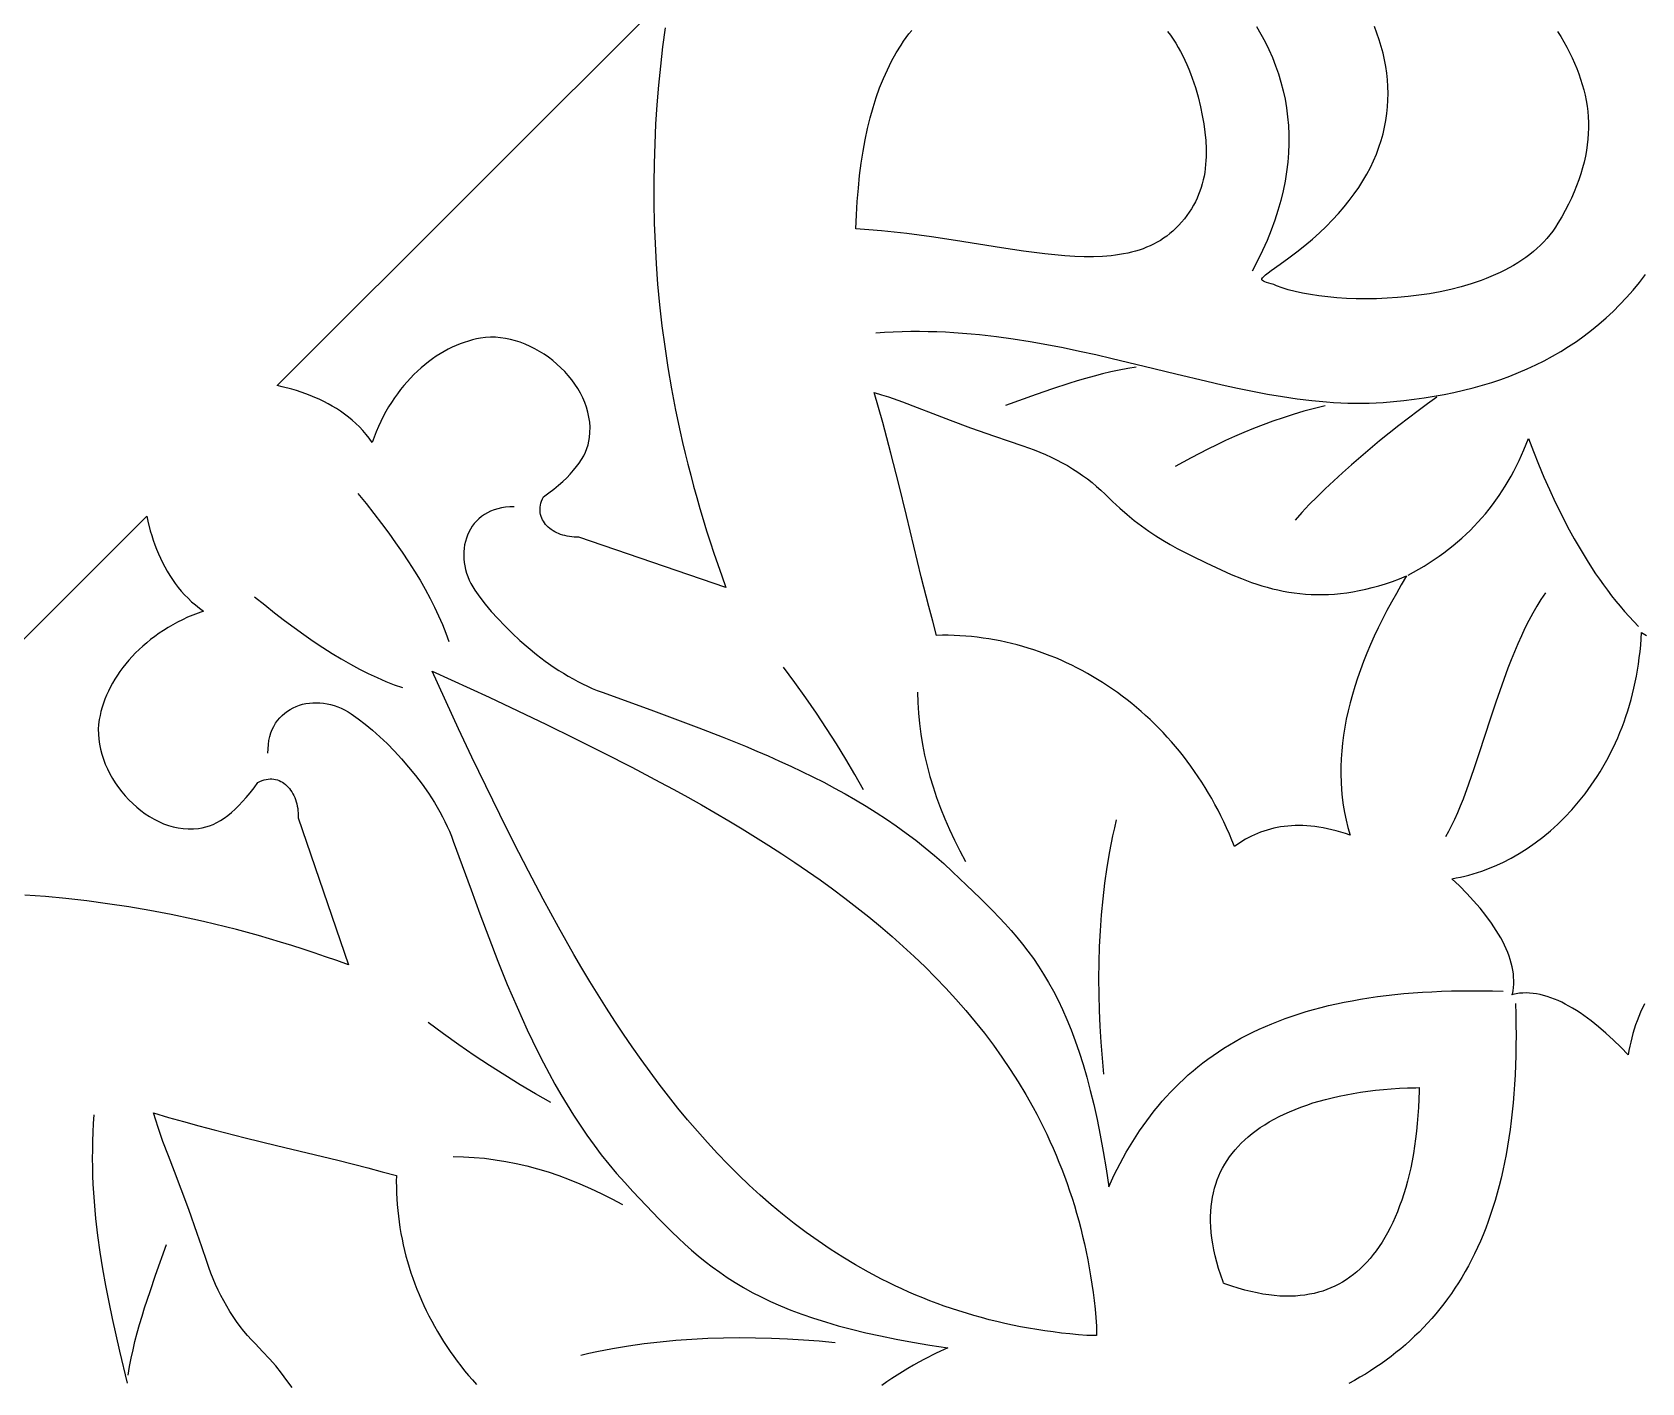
# Model space of a CAD drawing. Extents: x -332 to 348, y -263 to 352.
# Drawn here: x -240.91 to -206.99, y 191.89 to 220.35 of the extents above; entities that cross this region are included whole.
import ezdxf

# ---------------------------------------------------------------- set-up
doc = ezdxf.new("R2010")
doc.units = 0
doc.layers.add('LAYER_1', color=18, linetype='CONTINUOUS')
doc.layers.add('LAYER_2', color=174, linetype='CONTINUOUS')

msp = doc.modelspace()

# ---------------------------------------------------------------- linework, layer by layer
at = {"layer": 'LAYER_1'}
for points in [[(-227.572, 220.442), (-227.623, 220.04), (-227.669, 219.636), (-227.709, 219.23), (-227.742, 218.822), (-227.77, 218.411), (-227.79, 217.999), (-227.804, 217.583), (-227.81, 217.166), (-227.809, 216.745), (-227.801, 216.322), (-227.784, 215.897), (-227.76, 215.468), (-227.728, 215.037), (-227.687, 214.602), (-227.638, 214.165), (-227.579, 213.724), (-227.512, 213.281), (-227.435, 212.834), (-227.349, 212.383), (-227.253, 211.93), (-227.202, 211.702), (-227.148, 211.472), (-227.091, 211.243), (-227.032, 211.012), (-226.97, 210.78), (-226.905, 210.547), (-226.838, 210.314), (-226.769, 210.079), (-226.696, 209.843), (-226.621, 209.607), (-226.543, 209.37), (-226.462, 209.131), (-226.379, 208.892), (-226.292, 208.651), (-229.387, 209.709), (-229.438, 209.708), (-229.489, 209.71), (-229.539, 209.714), (-229.588, 209.72), (-229.636, 209.729), (-229.682, 209.74), (-229.728, 209.752), (-229.772, 209.767), (-229.815, 209.783), (-229.856, 209.802), (-229.895, 209.822), (-229.933, 209.844), (-229.969, 209.868), (-230.003, 209.893), (-230.034, 209.92), (-230.063, 209.948), (-230.09, 209.978), (-230.115, 210.009), (-230.137, 210.042), (-230.156, 210.076), (-230.172, 210.111), (-230.185, 210.147), (-230.196, 210.184), (-230.203, 210.223), (-230.207, 210.262), (-230.207, 210.302), (-230.204, 210.343), (-230.197, 210.385), (-230.187, 210.427), (-230.173, 210.47), (-230.154, 210.514), (-230.132, 210.558), (-230.02, 210.64), (-229.916, 210.722), (-229.819, 210.802), (-229.728, 210.881), (-229.645, 210.96), (-229.569, 211.039), (-229.499, 211.117), (-229.437, 211.194), (-229.38, 211.271), (-229.331, 211.348), (-229.287, 211.425), (-229.25, 211.502), (-229.219, 211.578), (-229.195, 211.655), (-229.176, 211.732), (-229.163, 211.81), (-229.154, 211.917), (-229.153, 212.024), (-229.16, 212.131), (-229.175, 212.236), (-229.198, 212.341), (-229.228, 212.445), (-229.265, 212.546), (-229.308, 212.647), (-229.357, 212.745), (-229.413, 212.84), (-229.474, 212.934), (-229.54, 213.024), (-229.611, 213.112), (-229.686, 213.197), (-229.766, 213.278), (-229.85, 213.355), (-229.937, 213.429), (-230.028, 213.498), (-230.122, 213.563), (-230.218, 213.623), (-230.316, 213.679), (-230.417, 213.729), (-230.519, 213.774), (-230.622, 213.814), (-230.727, 213.848), (-230.832, 213.875), (-230.937, 213.897), (-231.043, 213.912), (-231.148, 213.92), (-231.252, 213.921), (-231.356, 213.915), (-231.458, 213.902), (-231.545, 213.885), (-231.631, 213.865), (-231.717, 213.841), (-231.804, 213.813), (-231.89, 213.782), (-231.975, 213.747), (-232.06, 213.709), (-232.145, 213.667), (-232.228, 213.621), (-232.311, 213.572), (-232.394, 213.52), (-232.475, 213.464), (-232.555, 213.405), (-232.634, 213.343), (-232.711, 213.278), (-232.788, 213.209), (-232.863, 213.137), (-232.936, 213.062), (-233.008, 212.984), (-233.078, 212.903), (-233.146, 212.818), (-233.212, 212.731), (-233.276, 212.641), (-233.338, 212.548), (-233.398, 212.452), (-233.455, 212.353), (-233.51, 212.252), (-233.563, 212.147), (-233.612, 212.04), (-233.66, 211.931), (-233.704, 211.818), (-233.745, 211.703), (-233.808, 211.791), (-233.874, 211.874), (-233.942, 211.954), (-234.014, 212.03), (-234.088, 212.103), (-234.165, 212.173), (-234.245, 212.238), (-234.326, 212.301), (-234.41, 212.361), (-234.496, 212.417), (-234.584, 212.47), (-234.674, 212.521), (-234.765, 212.568), (-234.858, 212.613), (-234.952, 212.654), (-235.048, 212.694), (-235.144, 212.73), (-235.242, 212.764), (-235.34, 212.796), (-235.439, 212.826), (-235.639, 212.878), (-235.746, 212.901), (-231.534, 217.113), (-227.46, 221.187)], [(-216.981, 220.367), (-216.923, 220.284), (-216.866, 220.2), (-216.812, 220.115), (-216.761, 220.028), (-216.711, 219.939), (-216.664, 219.85), (-216.619, 219.759), (-216.577, 219.667), (-216.536, 219.573), (-216.498, 219.478), (-216.462, 219.382), (-216.427, 219.284), (-216.395, 219.186), (-216.365, 219.085), (-216.338, 218.984), (-216.288, 218.778), (-216.251, 218.596), (-216.22, 218.417), (-216.195, 218.24), (-216.179, 218.066), (-216.17, 217.894), (-216.169, 217.809), (-216.17, 217.725), (-216.174, 217.642), (-216.18, 217.559), (-216.189, 217.477), (-216.2, 217.396), (-216.215, 217.316), (-216.232, 217.236), (-216.251, 217.157), (-216.274, 217.079), (-216.3, 217.002), (-216.329, 216.926), (-216.362, 216.851), (-216.397, 216.776), (-216.436, 216.703), (-216.479, 216.63), (-216.525, 216.558), (-216.575, 216.488), (-216.629, 216.418), (-216.686, 216.349), (-216.747, 216.281), (-216.813, 216.214), (-216.873, 216.158), (-216.936, 216.104), (-217, 216.054), (-217.066, 216.007), (-217.134, 215.963), (-217.204, 215.922), (-217.276, 215.883), (-217.349, 215.848), (-217.424, 215.816), (-217.5, 215.786), (-217.579, 215.759), (-217.659, 215.735), (-217.74, 215.713), (-217.823, 215.694), (-217.908, 215.677), (-217.995, 215.662), (-218.083, 215.649), (-218.172, 215.639), (-218.355, 215.624), (-218.544, 215.617), (-218.739, 215.617), (-218.939, 215.624), (-219.145, 215.637), (-219.356, 215.655), (-219.571, 215.677), (-219.792, 215.704), (-220.017, 215.734), (-220.48, 215.803), (-221.453, 215.958), (-221.96, 216.035), (-222.219, 216.071), (-222.48, 216.104), (-222.744, 216.135), (-223.01, 216.162), (-223.279, 216.185), (-223.55, 216.203), (-223.538, 216.498), (-223.521, 216.783), (-223.499, 217.06), (-223.472, 217.328), (-223.439, 217.588), (-223.4, 217.84), (-223.356, 218.083), (-223.307, 218.317), (-223.251, 218.544), (-223.19, 218.763), (-223.123, 218.974), (-223.051, 219.176), (-222.972, 219.372), (-222.888, 219.559), (-222.797, 219.739), (-222.701, 219.912), (-222.598, 220.077), (-222.544, 220.157), (-222.489, 220.235), (-222.432, 220.312), (-222.374, 220.386)], [(-208.765, 220.367), (-208.696, 220.255), (-208.631, 220.143), (-208.569, 220.031), (-208.511, 219.919), (-208.457, 219.807), (-208.406, 219.695), (-208.36, 219.583), (-208.317, 219.471), (-208.278, 219.359), (-208.243, 219.246), (-208.212, 219.133), (-208.185, 219.02), (-208.162, 218.907), (-208.144, 218.793), (-208.13, 218.678), (-208.12, 218.563), (-208.115, 218.447), (-208.114, 218.33), (-208.117, 218.213), (-208.126, 218.095), (-208.139, 217.976), (-208.156, 217.856), (-208.179, 217.735), (-208.206, 217.613), (-208.238, 217.49), (-208.275, 217.366), (-208.317, 217.24), (-208.364, 217.113), (-208.416, 216.985), (-208.474, 216.855), (-208.537, 216.724), (-208.605, 216.592), (-208.678, 216.458), (-208.757, 216.322), (-208.81, 216.239), (-208.866, 216.158), (-208.925, 216.08), (-208.989, 216.004), (-209.055, 215.931), (-209.125, 215.861), (-209.198, 215.793), (-209.273, 215.727), (-209.352, 215.664), (-209.434, 215.603), (-209.518, 215.545), (-209.604, 215.488), (-209.693, 215.435), (-209.784, 215.383), (-209.878, 215.334), (-209.973, 215.286), (-210.071, 215.241), (-210.17, 215.198), (-210.271, 215.158), (-210.373, 215.119), (-210.477, 215.082), (-210.583, 215.048), (-210.797, 214.984), (-211.015, 214.928), (-211.237, 214.88), (-211.46, 214.839), (-211.685, 214.805), (-211.91, 214.778), (-212.135, 214.757), (-212.358, 214.742), (-212.578, 214.733), (-212.795, 214.73), (-213.007, 214.733), (-213.215, 214.74), (-213.416, 214.753), (-213.609, 214.771), (-213.795, 214.793), (-213.972, 214.819), (-214.138, 214.849), (-214.294, 214.884), (-214.438, 214.921), (-214.569, 214.962), (-214.687, 215.006), (-214.747, 215.03), (-214.802, 215.048), (-214.897, 215.078), (-214.934, 215.09), (-214.963, 215.103), (-214.983, 215.117), (-214.989, 215.124), (-214.993, 215.133), (-214.994, 215.142), (-214.993, 215.152), (-214.981, 215.175), (-214.956, 215.204), (-214.918, 215.239), (-214.865, 215.281), (-214.797, 215.331), (-214.612, 215.462), (-214.43, 215.592), (-214.256, 215.723), (-214.09, 215.855), (-213.932, 215.988), (-213.783, 216.122), (-213.641, 216.257), (-213.508, 216.392), (-213.382, 216.529), (-213.263, 216.666), (-213.153, 216.803), (-213.05, 216.941), (-212.954, 217.08), (-212.865, 217.22), (-212.784, 217.36), (-212.71, 217.5), (-212.643, 217.641), (-212.583, 217.782), (-212.529, 217.923), (-212.482, 218.065), (-212.442, 218.207), (-212.409, 218.349), (-212.382, 218.491), (-212.361, 218.633), (-212.346, 218.775), (-212.338, 218.918), (-212.336, 219.06), (-212.339, 219.202), (-212.349, 219.344), (-212.364, 219.486), (-212.385, 219.628), (-212.411, 219.769), (-212.443, 219.91), (-212.48, 220.05), (-212.523, 220.191), (-212.571, 220.33), (-212.624, 220.47)], [(-246.781, 201.866), (-238.495, 210.152), (-238.471, 210.045), (-238.419, 209.845), (-238.39, 209.746), (-238.358, 209.648), (-238.324, 209.55), (-238.287, 209.454), (-238.248, 209.358), (-238.206, 209.264), (-238.162, 209.171), (-238.114, 209.08), (-238.064, 208.99), (-238.011, 208.903), (-237.954, 208.817), (-237.895, 208.733), (-237.832, 208.651), (-237.766, 208.571), (-237.697, 208.495), (-237.624, 208.42), (-237.548, 208.349), (-237.468, 208.28), (-237.385, 208.214), (-237.297, 208.151), (-237.412, 208.11), (-237.524, 208.066), (-237.634, 208.019), (-237.741, 207.969), (-237.845, 207.916), (-237.947, 207.861), (-238.046, 207.804), (-238.142, 207.744), (-238.235, 207.682), (-238.325, 207.618), (-238.412, 207.552), (-238.496, 207.484), (-238.578, 207.414), (-238.656, 207.342), (-238.731, 207.269), (-238.803, 207.194), (-238.871, 207.118), (-238.937, 207.04), (-238.999, 206.961), (-239.058, 206.881), (-239.114, 206.8), (-239.166, 206.718), (-239.215, 206.635), (-239.261, 206.551), (-239.303, 206.466), (-239.341, 206.381), (-239.376, 206.296), (-239.407, 206.21), (-239.435, 206.124), (-239.459, 206.037), (-239.479, 205.951), (-239.496, 205.864), (-239.509, 205.762), (-239.515, 205.659), (-239.514, 205.554), (-239.506, 205.449), (-239.491, 205.344), (-239.469, 205.238), (-239.441, 205.133), (-239.408, 205.029), (-239.368, 204.925), (-239.323, 204.823), (-239.273, 204.723), (-239.217, 204.624), (-239.157, 204.528), (-239.092, 204.434), (-239.022, 204.344), (-238.949, 204.256), (-238.871, 204.172), (-238.79, 204.093), (-238.706, 204.017), (-238.618, 203.946), (-238.528, 203.88), (-238.434, 203.819), (-238.338, 203.764), (-238.24, 203.714), (-238.14, 203.671), (-238.038, 203.634), (-237.935, 203.604), (-237.83, 203.582), (-237.725, 203.566), (-237.618, 203.559), (-237.511, 203.56), (-237.403, 203.569), (-237.326, 203.582), (-237.249, 203.601), (-237.172, 203.625), (-237.095, 203.656), (-237.019, 203.693), (-236.942, 203.737), (-236.865, 203.786), (-236.788, 203.843), (-236.71, 203.906), (-236.632, 203.975), (-236.554, 204.051), (-236.475, 204.135), (-236.396, 204.225), (-236.315, 204.322), (-236.234, 204.427), (-236.152, 204.538), (-236.108, 204.561), (-236.064, 204.579), (-236.021, 204.593), (-235.978, 204.604), (-235.937, 204.61), (-235.896, 204.613), (-235.856, 204.613), (-235.816, 204.609), (-235.778, 204.602), (-235.741, 204.592), (-235.705, 204.578), (-235.67, 204.562), (-235.636, 204.543), (-235.603, 204.521), (-235.572, 204.497), (-235.542, 204.47), (-235.514, 204.44), (-235.487, 204.409), (-235.462, 204.375), (-235.438, 204.339), (-235.416, 204.302), (-235.396, 204.262), (-235.377, 204.221), (-235.361, 204.178), (-235.346, 204.134), (-235.333, 204.089), (-235.323, 204.042), (-235.314, 203.994), (-235.308, 203.945), (-235.304, 203.895), (-235.302, 203.845), (-235.303, 203.793), (-234.245, 200.698), (-234.486, 200.785), (-234.725, 200.868), (-234.963, 200.949), (-235.201, 201.027), (-235.437, 201.102), (-235.673, 201.175), (-235.907, 201.244), (-236.141, 201.312), (-236.374, 201.376), (-236.606, 201.438), (-236.836, 201.497), (-237.066, 201.554), (-237.295, 201.608), (-237.524, 201.66), (-237.977, 201.755), (-238.428, 201.841), (-238.875, 201.918), (-239.318, 201.985), (-239.759, 202.044), (-240.196, 202.093), (-240.631, 202.134), (-241.062, 202.166)], [(-206.936, 199.872), (-207.016, 199.696), (-207.053, 199.607), (-207.087, 199.518), (-207.119, 199.429), (-207.149, 199.339), (-207.176, 199.249), (-207.201, 199.159), (-207.224, 199.069), (-207.244, 198.979), (-207.262, 198.888), (-207.278, 198.798), (-207.432, 198.959), (-207.588, 199.111), (-207.744, 199.256), (-207.9, 199.391), (-208.057, 199.516), (-208.213, 199.631), (-208.291, 199.685), (-208.369, 199.735), (-208.447, 199.783), (-208.524, 199.828), (-208.601, 199.869), (-208.678, 199.908), (-208.755, 199.943), (-208.832, 199.975), (-208.907, 200.004), (-208.983, 200.029), (-209.058, 200.051), (-209.133, 200.069), (-209.207, 200.083), (-209.281, 200.094), (-209.354, 200.1), (-209.426, 200.103), (-209.498, 200.102), (-209.569, 200.097), (-209.639, 200.087), (-209.709, 200.074), (-209.72, 200.062), (-209.718, 200.072), (-209.728, 200.07), (-209.716, 200.081), (-209.703, 200.151), (-209.693, 200.221), (-209.688, 200.292), (-209.687, 200.364), (-209.69, 200.436), (-209.696, 200.509), (-209.707, 200.583), (-209.721, 200.657), (-209.739, 200.732), (-209.761, 200.807), (-209.786, 200.882), (-209.815, 200.958), (-209.847, 201.035), (-209.882, 201.112), (-209.921, 201.189), (-209.962, 201.266), (-210.007, 201.343), (-210.055, 201.421), (-210.105, 201.499), (-210.159, 201.577), (-210.274, 201.733), (-210.399, 201.89), (-210.534, 202.046), (-210.679, 202.202), (-210.831, 202.358), (-210.992, 202.512), (-210.902, 202.528), (-210.811, 202.546), (-210.721, 202.566), (-210.631, 202.589), (-210.541, 202.614), (-210.451, 202.641), (-210.361, 202.671), (-210.272, 202.703), (-210.183, 202.737), (-210.094, 202.774), (-209.918, 202.854), (-209.744, 202.944), (-209.573, 203.042), (-209.404, 203.148), (-209.238, 203.264), (-209.075, 203.387), (-208.916, 203.519), (-208.76, 203.66), (-208.609, 203.808), (-208.463, 203.964), (-208.321, 204.128), (-208.185, 204.3), (-208.055, 204.479), (-207.991, 204.571), (-207.93, 204.665), (-207.87, 204.761), (-207.811, 204.859), (-207.754, 204.958), (-207.699, 205.06), (-207.646, 205.163), (-207.594, 205.267), (-207.544, 205.374), (-207.496, 205.482), (-207.45, 205.592), (-207.406, 205.703), (-207.364, 205.816), (-207.324, 205.931), (-207.286, 206.048), (-207.25, 206.165), (-207.216, 206.285), (-207.184, 206.406), (-207.154, 206.529), (-207.127, 206.653), (-207.102, 206.778), (-207.08, 206.906), (-207.059, 207.034), (-207.042, 207.164), (-207.026, 207.296), (-207.013, 207.429), (-207.003, 207.563), (-206.995, 207.699), (-206.888, 207.638)], [(-235.432, 191.788), (-235.539, 191.939), (-235.654, 192.09), (-235.777, 192.243), (-235.91, 192.396), (-236.052, 192.551), (-236.206, 192.707), (-236.29, 192.794), (-236.372, 192.885), (-236.451, 192.979), (-236.528, 193.077), (-236.602, 193.179), (-236.674, 193.284), (-236.743, 193.391), (-236.809, 193.501), (-236.872, 193.613), (-236.932, 193.728), (-236.99, 193.844), (-237.044, 193.962), (-237.095, 194.08), (-237.143, 194.2), (-237.188, 194.321), (-237.229, 194.442), (-237.332, 194.751), (-237.429, 195.036), (-237.607, 195.539), (-237.766, 195.968), (-237.909, 196.339), (-238.036, 196.668), (-238.152, 196.973), (-238.256, 197.27), (-238.305, 197.421), (-238.352, 197.575), (-238.038, 197.482), (-237.72, 197.392), (-237.398, 197.304), (-237.073, 197.218), (-236.418, 197.053), (-235.761, 196.892), (-234.465, 196.578), (-233.838, 196.418), (-233.532, 196.337), (-233.233, 196.255), (-233.235, 196.132), (-233.234, 196.009), (-233.23, 195.887), (-233.225, 195.765), (-233.216, 195.643), (-233.206, 195.521), (-233.192, 195.4), (-233.177, 195.278), (-233.159, 195.158), (-233.138, 195.037), (-233.115, 194.917), (-233.09, 194.798), (-233.062, 194.678), (-233.032, 194.56), (-232.999, 194.442), (-232.965, 194.324), (-232.927, 194.207), (-232.888, 194.091), (-232.846, 193.976), (-232.802, 193.861), (-232.756, 193.747), (-232.707, 193.633), (-232.656, 193.52), (-232.603, 193.409), (-232.548, 193.298), (-232.49, 193.188), (-232.43, 193.079), (-232.368, 192.97), (-232.304, 192.863), (-232.238, 192.757), (-232.169, 192.652), (-232.098, 192.548), (-232.026, 192.445), (-231.951, 192.343), (-231.874, 192.243), (-231.795, 192.143), (-231.713, 192.045), (-231.63, 191.948), (-231.545, 191.853)]]:
    msp.add_lwpolyline(points, dxfattribs=at)
for points in [[(-223.014, 212.711), (-222.864, 212.662), (-222.567, 212.558), (-222.262, 212.443), (-221.932, 212.315), (-221.561, 212.173), (-221.133, 212.013), (-220.629, 211.835), (-220.345, 211.738), (-220.036, 211.635), (-219.915, 211.594), (-219.794, 211.549), (-219.674, 211.501), (-219.555, 211.45), (-219.438, 211.396), (-219.322, 211.339), (-219.207, 211.278), (-219.095, 211.215), (-218.985, 211.149), (-218.877, 211.08), (-218.773, 211.008), (-218.671, 210.934), (-218.573, 210.857), (-218.478, 210.778), (-218.388, 210.696), (-218.301, 210.612), (-218.145, 210.458), (-217.99, 210.316), (-217.836, 210.183), (-217.684, 210.06), (-217.532, 209.945), (-217.381, 209.838), (-217.231, 209.738), (-217.08, 209.644), (-216.93, 209.555), (-216.779, 209.471), (-216.628, 209.391), (-216.475, 209.313), (-216.168, 209.164), (-215.854, 209.018), (-215.642, 208.923), (-215.428, 208.835), (-215.212, 208.755), (-215.103, 208.718), (-214.993, 208.684), (-214.882, 208.652), (-214.771, 208.623), (-214.658, 208.596), (-214.545, 208.572), (-214.43, 208.552), (-214.315, 208.534), (-214.198, 208.52), (-214.079, 208.509), (-213.959, 208.501), (-213.838, 208.497), (-213.716, 208.497), (-213.591, 208.501), (-213.465, 208.509), (-213.337, 208.52), (-213.208, 208.536), (-213.076, 208.557), (-212.943, 208.581), (-212.807, 208.611), (-212.67, 208.645), (-212.53, 208.684), (-212.388, 208.728), (-212.243, 208.777), (-212.096, 208.831), (-211.947, 208.89), (-212.057, 208.707), (-212.162, 208.524), (-212.264, 208.342), (-212.361, 208.16), (-212.454, 207.98), (-212.543, 207.8), (-212.627, 207.621), (-212.707, 207.443), (-212.782, 207.265), (-212.853, 207.089), (-212.919, 206.913), (-212.98, 206.738), (-213.037, 206.564), (-213.089, 206.391), (-213.136, 206.218), (-213.178, 206.047), (-213.216, 205.876), (-213.248, 205.707), (-213.275, 205.538), (-213.297, 205.37), (-213.313, 205.203), (-213.325, 205.037), (-213.331, 204.872), (-213.332, 204.708), (-213.327, 204.545), (-213.317, 204.383), (-213.301, 204.222), (-213.28, 204.062), (-213.253, 203.903), (-213.22, 203.745), (-213.182, 203.588), (-213.137, 203.432), (-213.236, 203.464), (-213.333, 203.494), (-213.428, 203.52), (-213.522, 203.543), (-213.614, 203.564), (-213.705, 203.582), (-213.793, 203.597), (-213.881, 203.609), (-213.967, 203.619), (-214.051, 203.625), (-214.134, 203.63), (-214.215, 203.631), (-214.295, 203.63), (-214.374, 203.627), (-214.451, 203.621), (-214.527, 203.613), (-214.601, 203.602), (-214.674, 203.589), (-214.746, 203.574), (-214.817, 203.557), (-214.886, 203.537), (-214.954, 203.515), (-215.021, 203.491), (-215.087, 203.465), (-215.152, 203.437), (-215.215, 203.407), (-215.339, 203.341), (-215.458, 203.268), (-215.574, 203.187), (-215.626, 203.32), (-215.681, 203.451), (-215.738, 203.58), (-215.797, 203.707), (-215.858, 203.833), (-215.92, 203.956), (-215.985, 204.078), (-216.052, 204.198), (-216.12, 204.317), (-216.191, 204.433), (-216.263, 204.548), (-216.337, 204.661), (-216.413, 204.772), (-216.49, 204.881), (-216.569, 204.988), (-216.65, 205.093), (-216.733, 205.196), (-216.817, 205.297), (-216.902, 205.397), (-216.989, 205.494), (-217.078, 205.589), (-217.168, 205.683), (-217.259, 205.774), (-217.352, 205.864), (-217.446, 205.951), (-217.542, 206.036), (-217.639, 206.12), (-217.737, 206.201), (-217.837, 206.28), (-217.937, 206.357), (-218.039, 206.432), (-218.142, 206.505), (-218.246, 206.575), (-218.351, 206.644), (-218.457, 206.71), (-218.564, 206.774), (-218.672, 206.836), (-218.782, 206.896), (-218.892, 206.954), (-219.003, 207.009), (-219.114, 207.062), (-219.227, 207.113), (-219.34, 207.162), (-219.455, 207.208), (-219.569, 207.252), (-219.685, 207.294), (-219.801, 207.334), (-219.918, 207.371), (-220.036, 207.406), (-220.154, 207.438), (-220.272, 207.468), (-220.391, 207.496), (-220.511, 207.521), (-220.631, 207.544), (-220.751, 207.565), (-220.872, 207.583), (-220.993, 207.598), (-221.115, 207.612), (-221.237, 207.622), (-221.359, 207.631), (-221.481, 207.637), (-221.603, 207.64), (-221.726, 207.641), (-221.849, 207.639), (-221.931, 207.938), (-222.012, 208.244), (-222.172, 208.871), (-222.486, 210.167), (-222.647, 210.825), (-222.812, 211.479), (-222.898, 211.804), (-222.986, 212.126), (-223.076, 212.444), (-223.169, 212.759)], [(-231.276, 206.339), (-230.674, 206.052), (-230.072, 205.762), (-229.47, 205.467), (-228.87, 205.167), (-228.273, 204.862), (-227.681, 204.549), (-227.387, 204.39), (-227.095, 204.229), (-226.805, 204.065), (-226.516, 203.9), (-226.23, 203.732), (-225.946, 203.562), (-225.665, 203.389), (-225.387, 203.214), (-225.111, 203.036), (-224.838, 202.855), (-224.569, 202.672), (-224.303, 202.485), (-224.041, 202.295), (-223.782, 202.102), (-223.528, 201.906), (-223.277, 201.706), (-223.031, 201.503), (-222.789, 201.296), (-222.552, 201.085), (-222.32, 200.871), (-222.092, 200.652), (-221.87, 200.43), (-221.653, 200.203), (-221.442, 199.972), (-221.236, 199.737), (-221.036, 199.498), (-220.842, 199.254), (-220.654, 199.005), (-220.473, 198.751), (-220.298, 198.493), (-220.13, 198.23), (-219.969, 197.962), (-219.814, 197.688), (-219.74, 197.55), (-219.667, 197.41), (-219.597, 197.268), (-219.528, 197.126), (-219.461, 196.982), (-219.396, 196.836), (-219.333, 196.689), (-219.272, 196.541), (-219.213, 196.391), (-219.155, 196.24), (-219.1, 196.088), (-219.047, 195.934), (-218.996, 195.779), (-218.947, 195.622), (-218.9, 195.463), (-218.856, 195.304), (-218.813, 195.142), (-218.773, 194.979), (-218.735, 194.815), (-218.699, 194.649), (-218.665, 194.481), (-218.634, 194.312), (-218.605, 194.142), (-218.578, 193.969), (-218.553, 193.795), (-218.531, 193.62), (-218.511, 193.443), (-218.494, 193.264), (-218.479, 193.083), (-218.483, 192.887), (-218.683, 192.885), (-218.863, 192.9), (-219.042, 192.918), (-219.219, 192.938), (-219.395, 192.96), (-219.569, 192.984), (-219.741, 193.011), (-219.912, 193.04), (-220.081, 193.071), (-220.248, 193.105), (-220.414, 193.141), (-220.579, 193.179), (-220.741, 193.219), (-220.903, 193.262), (-221.062, 193.307), (-221.221, 193.353), (-221.378, 193.402), (-221.533, 193.453), (-221.687, 193.506), (-221.839, 193.561), (-221.99, 193.618), (-222.14, 193.677), (-222.288, 193.738), (-222.435, 193.801), (-222.58, 193.866), (-222.724, 193.933), (-222.866, 194.002), (-223.008, 194.073), (-223.286, 194.219), (-223.559, 194.373), (-223.827, 194.535), (-224.091, 194.702), (-224.349, 194.877), (-224.602, 195.058), (-224.85, 195.246), (-225.094, 195.439), (-225.334, 195.639), (-225.568, 195.845), (-225.799, 196.056), (-226.025, 196.273), (-226.248, 196.495), (-226.466, 196.722), (-226.68, 196.954), (-226.89, 197.191), (-227.097, 197.432), (-227.3, 197.678), (-227.5, 197.929), (-227.696, 198.183), (-227.889, 198.441), (-228.078, 198.703), (-228.265, 198.969), (-228.448, 199.238), (-228.629, 199.511), (-228.806, 199.786), (-228.981, 200.064), (-229.154, 200.345), (-229.324, 200.629), (-229.491, 200.915), (-229.656, 201.203), (-229.819, 201.493), (-229.98, 201.785), (-230.139, 202.079), (-230.452, 202.671), (-230.757, 203.267), (-231.057, 203.867), (-231.351, 204.469), (-231.641, 205.071), (-231.928, 205.672), (-232.482, 206.886)], [(-211.683, 198.042), (-211.688, 197.866), (-211.696, 197.692), (-211.707, 197.522), (-211.721, 197.355), (-211.737, 197.191), (-211.756, 197.03), (-211.778, 196.873), (-211.803, 196.719), (-211.83, 196.568), (-211.86, 196.421), (-211.893, 196.278), (-211.928, 196.138), (-211.965, 196.001), (-212.005, 195.869), (-212.048, 195.74), (-212.092, 195.615), (-212.139, 195.494), (-212.188, 195.377), (-212.239, 195.265), (-212.292, 195.156), (-212.347, 195.051), (-212.404, 194.95), (-212.463, 194.854), (-212.524, 194.761), (-212.586, 194.673), (-212.65, 194.589), (-212.716, 194.509), (-212.783, 194.433), (-212.852, 194.361), (-212.922, 194.293), (-212.994, 194.229), (-213.067, 194.169), (-213.142, 194.113), (-213.218, 194.061), (-213.296, 194.012), (-213.376, 193.967), (-213.457, 193.925), (-213.541, 193.888), (-213.626, 193.853), (-213.713, 193.823), (-213.803, 193.796), (-213.895, 193.772), (-213.99, 193.753), (-214.087, 193.737), (-214.187, 193.725), (-214.29, 193.716), (-214.396, 193.712), (-214.505, 193.713), (-214.617, 193.717), (-214.733, 193.726), (-214.851, 193.74), (-214.973, 193.758), (-215.098, 193.782), (-215.227, 193.81), (-215.358, 193.844), (-215.493, 193.883), (-215.632, 193.927), (-215.773, 193.977), (-215.802, 193.988), (-215.813, 194.017), (-215.863, 194.158), (-215.907, 194.297), (-215.946, 194.432), (-215.98, 194.563), (-216.008, 194.692), (-216.032, 194.817), (-216.05, 194.939), (-216.064, 195.057), (-216.073, 195.173), (-216.077, 195.285), (-216.078, 195.394), (-216.074, 195.5), (-216.066, 195.603), (-216.053, 195.703), (-216.037, 195.8), (-216.018, 195.895), (-215.994, 195.987), (-215.967, 196.077), (-215.937, 196.164), (-215.902, 196.249), (-215.865, 196.333), (-215.823, 196.414), (-215.778, 196.494), (-215.73, 196.572), (-215.677, 196.648), (-215.621, 196.723), (-215.561, 196.796), (-215.497, 196.868), (-215.429, 196.938), (-215.357, 197.007), (-215.281, 197.074), (-215.201, 197.14), (-215.117, 197.204), (-215.029, 197.266), (-214.936, 197.327), (-214.84, 197.386), (-214.739, 197.443), (-214.634, 197.498), (-214.525, 197.551), (-214.413, 197.602), (-214.296, 197.651), (-214.175, 197.698), (-214.05, 197.742), (-213.921, 197.785), (-213.789, 197.825), (-213.652, 197.862), (-213.512, 197.897), (-213.369, 197.93), (-213.222, 197.96), (-213.071, 197.987), (-212.917, 198.012), (-212.76, 198.034), (-212.599, 198.053), (-212.435, 198.069), (-212.268, 198.083), (-212.098, 198.094), (-211.924, 198.102), (-211.748, 198.107), (-211.682, 198.108)]]:
    msp.add_lwpolyline(points, close=True, dxfattribs=at)
at = {"layer": 'LAYER_2'}
for points in [[(-215.108, 220.471), (-215.015, 220.31), (-214.928, 220.147), (-214.848, 219.982), (-214.774, 219.814), (-214.707, 219.643), (-214.647, 219.47), (-214.593, 219.294), (-214.547, 219.116), (-214.508, 218.935), (-214.477, 218.752), (-214.453, 218.567), (-214.437, 218.38), (-214.428, 218.19), (-214.428, 217.998), (-214.435, 217.804), (-214.451, 217.607), (-214.475, 217.409), (-214.507, 217.208), (-214.548, 217.006), (-214.598, 216.801), (-214.657, 216.594), (-214.724, 216.386), (-214.801, 216.176), (-214.887, 215.963), (-214.983, 215.749), (-215.088, 215.534), (-215.202, 215.316)], [(-223.132, 214.012), (-222.947, 214.026), (-222.762, 214.036), (-222.578, 214.043), (-222.394, 214.047), (-222.211, 214.047), (-222.029, 214.045), (-221.847, 214.04), (-221.665, 214.033), (-221.484, 214.022), (-221.304, 214.01), (-221.124, 213.995), (-220.945, 213.977), (-220.588, 213.936), (-220.233, 213.887), (-219.88, 213.831), (-219.53, 213.769), (-219.182, 213.702), (-218.836, 213.63), (-218.492, 213.555), (-218.151, 213.476), (-217.476, 213.315), (-216.81, 213.152), (-216.155, 212.995), (-215.831, 212.921), (-215.509, 212.851), (-215.19, 212.785), (-214.874, 212.725), (-214.56, 212.672), (-214.249, 212.626), (-213.94, 212.588), (-213.787, 212.572), (-213.634, 212.558), (-213.483, 212.548), (-213.331, 212.539), (-213.181, 212.534), (-213.031, 212.531), (-212.882, 212.531), (-212.734, 212.534), (-212.586, 212.54), (-212.439, 212.549), (-212.219, 212.567), (-212.001, 212.589), (-211.786, 212.615), (-211.573, 212.645), (-211.363, 212.678), (-211.155, 212.716), (-210.949, 212.758), (-210.746, 212.804), (-210.546, 212.855), (-210.348, 212.91), (-210.153, 212.969), (-209.961, 213.034), (-209.772, 213.102), (-209.586, 213.176), (-209.402, 213.255), (-209.222, 213.338), (-209.044, 213.427), (-208.87, 213.52), (-208.699, 213.619), (-208.531, 213.723), (-208.367, 213.833), (-208.205, 213.948), (-208.048, 214.069), (-207.893, 214.195), (-207.742, 214.327), (-207.595, 214.465), (-207.451, 214.609), (-207.311, 214.759), (-207.174, 214.915), (-207.041, 215.077), (-206.912, 215.245)], [(-217.646, 213.29), (-217.823, 213.261), (-218, 213.228), (-218.177, 213.19), (-218.355, 213.148), (-218.533, 213.102), (-218.71, 213.052), (-218.886, 213), (-219.062, 212.945), (-219.409, 212.831), (-219.749, 212.714), (-220.395, 212.485)], [(-213.661, 212.478), (-213.89, 212.421), (-214.114, 212.36), (-214.334, 212.295), (-214.55, 212.225), (-214.762, 212.152), (-214.97, 212.076), (-215.174, 211.996), (-215.373, 211.914), (-215.569, 211.83), (-215.761, 211.743), (-215.948, 211.654), (-216.132, 211.565), (-216.311, 211.473), (-216.487, 211.381), (-216.826, 211.196)], [(-211.306, 212.658), (-211.504, 212.515), (-211.704, 212.368), (-211.906, 212.216), (-212.109, 212.059), (-212.312, 211.899), (-212.514, 211.736), (-212.714, 211.571), (-212.912, 211.404), (-213.106, 211.235), (-213.296, 211.066), (-213.481, 210.897), (-213.66, 210.728), (-213.832, 210.56), (-213.996, 210.394), (-214.151, 210.23), (-214.297, 210.069)], [(-211.912, 208.909), (-211.797, 208.971), (-211.685, 209.035), (-211.576, 209.1), (-211.468, 209.167), (-211.363, 209.237), (-211.261, 209.307), (-211.161, 209.38), (-211.063, 209.454), (-210.967, 209.53), (-210.874, 209.608), (-210.783, 209.688), (-210.694, 209.769), (-210.608, 209.852), (-210.524, 209.938), (-210.442, 210.024), (-210.362, 210.113), (-210.285, 210.203), (-210.209, 210.296), (-210.136, 210.39), (-210.065, 210.486), (-209.997, 210.584), (-209.93, 210.684), (-209.866, 210.785), (-209.803, 210.889), (-209.743, 210.994), (-209.685, 211.101), (-209.629, 211.21), (-209.575, 211.321), (-209.524, 211.434), (-209.474, 211.549), (-209.426, 211.666), (-209.38, 211.784), (-209.274, 211.514), (-209.165, 211.244), (-209.052, 210.976), (-208.934, 210.71), (-208.812, 210.447), (-208.685, 210.186), (-208.552, 209.929), (-208.414, 209.675), (-208.27, 209.425), (-208.119, 209.18), (-207.962, 208.939), (-207.881, 208.821), (-207.798, 208.704), (-207.713, 208.589), (-207.626, 208.475), (-207.537, 208.363), (-207.446, 208.252), (-207.353, 208.143), (-207.258, 208.035), (-207.16, 207.93), (-207.061, 207.826)], [(-234.045, 210.627), (-233.873, 210.416), (-233.708, 210.206), (-233.548, 209.999), (-233.396, 209.794), (-233.25, 209.591), (-233.11, 209.39), (-232.978, 209.191), (-232.854, 208.995), (-232.736, 208.801), (-232.626, 208.609), (-232.524, 208.419), (-232.429, 208.232), (-232.343, 208.048), (-232.264, 207.865), (-232.194, 207.686), (-232.132, 207.509)], [(-230.75, 210.346), (-230.843, 210.345), (-230.933, 210.338), (-231.018, 210.325), (-231.099, 210.307), (-231.175, 210.283), (-231.248, 210.255), (-231.316, 210.222), (-231.38, 210.184), (-231.44, 210.142), (-231.495, 210.096), (-231.546, 210.046), (-231.592, 209.993), (-231.635, 209.937), (-231.673, 209.878), (-231.706, 209.816), (-231.735, 209.751), (-231.759, 209.685), (-231.779, 209.616), (-231.795, 209.545), (-231.806, 209.474), (-231.812, 209.401), (-231.814, 209.327), (-231.812, 209.252), (-231.804, 209.177), (-231.793, 209.101), (-231.776, 209.026), (-231.755, 208.951), (-231.729, 208.877), (-231.699, 208.803), (-231.663, 208.731), (-231.623, 208.659), (-231.579, 208.59), (-231.475, 208.445), (-231.36, 208.297), (-231.234, 208.145), (-231.097, 207.991), (-230.95, 207.837), (-230.795, 207.683), (-230.631, 207.531), (-230.459, 207.382), (-230.281, 207.237), (-230.096, 207.098), (-229.906, 206.965), (-229.809, 206.901), (-229.711, 206.84), (-229.612, 206.78), (-229.512, 206.723), (-229.411, 206.669), (-229.31, 206.617), (-229.207, 206.568), (-229.105, 206.522), (-229.001, 206.479), (-228.898, 206.44), (-227.872, 206.067), (-227.365, 205.881), (-226.863, 205.692), (-226.367, 205.5), (-225.878, 205.302), (-225.636, 205.2), (-225.396, 205.097), (-225.158, 204.991), (-224.922, 204.883), (-224.688, 204.772), (-224.456, 204.659), (-224.227, 204.542), (-224.001, 204.422), (-223.777, 204.299), (-223.556, 204.172), (-223.337, 204.041), (-223.121, 203.906), (-222.909, 203.767), (-222.699, 203.623), (-222.493, 203.474), (-222.29, 203.321), (-222.09, 203.163), (-221.894, 202.999), (-221.701, 202.83), (-221.512, 202.654), (-221.217, 202.374), (-220.934, 202.102), (-220.663, 201.832), (-220.533, 201.696), (-220.405, 201.559), (-220.28, 201.42), (-220.158, 201.278), (-220.04, 201.132), (-219.924, 200.982), (-219.811, 200.827), (-219.701, 200.666), (-219.594, 200.5), (-219.49, 200.326), (-219.389, 200.144), (-219.291, 199.954), (-219.196, 199.755), (-219.103, 199.546), (-219.014, 199.326), (-218.928, 199.095), (-218.844, 198.853), (-218.763, 198.598), (-218.686, 198.329), (-218.611, 198.047), (-218.538, 197.75), (-218.469, 197.437), (-218.403, 197.109), (-218.339, 196.763), (-218.278, 196.4), (-218.221, 196.02), (-218.105, 196.268), (-217.982, 196.51), (-217.919, 196.629), (-217.853, 196.746), (-217.786, 196.861), (-217.717, 196.975), (-217.646, 197.087), (-217.574, 197.197), (-217.499, 197.305), (-217.423, 197.412), (-217.345, 197.516), (-217.264, 197.619), (-217.182, 197.72), (-217.098, 197.82), (-217.011, 197.917), (-216.922, 198.013), (-216.832, 198.107), (-216.739, 198.198), (-216.643, 198.288), (-216.546, 198.376), (-216.446, 198.462), (-216.344, 198.547), (-216.239, 198.629), (-216.132, 198.709), (-216.022, 198.787), (-215.91, 198.863), (-215.796, 198.937), (-215.679, 199.009), (-215.559, 199.08), (-215.436, 199.148), (-215.311, 199.213), (-215.184, 199.277), (-215.053, 199.339), (-214.92, 199.398), (-214.784, 199.456), (-214.645, 199.511), (-214.503, 199.564), (-214.358, 199.615), (-214.21, 199.664), (-214.059, 199.71), (-213.906, 199.754), (-213.749, 199.796), (-213.589, 199.836), (-213.425, 199.873), (-213.259, 199.908), (-213.09, 199.941), (-212.917, 199.972), (-212.741, 200), (-212.561, 200.026), (-212.378, 200.049), (-212.192, 200.07), (-212.003, 200.089), (-211.81, 200.105), (-211.613, 200.119), (-211.413, 200.13), (-211.209, 200.139), (-211.002, 200.145), (-210.791, 200.149), (-210.576, 200.15), (-210.358, 200.149), (-210.136, 200.146), (-209.91, 200.139)], [(-236.221, 208.451), (-236.009, 208.28), (-235.8, 208.114), (-235.593, 207.954), (-235.388, 207.802), (-235.184, 207.656), (-234.984, 207.517), (-234.785, 207.385), (-234.589, 207.26), (-234.394, 207.142), (-234.203, 207.032), (-234.013, 206.93), (-233.826, 206.835), (-233.641, 206.749), (-233.459, 206.67), (-233.28, 206.6), (-233.102, 206.539)], [(-209.022, 208.535), (-209.115, 208.397), (-209.203, 208.253), (-209.289, 208.104), (-209.372, 207.949), (-209.451, 207.791), (-209.528, 207.628), (-209.603, 207.462), (-209.675, 207.292), (-209.744, 207.12), (-209.812, 206.946), (-209.942, 206.591), (-210.066, 206.233), (-210.186, 205.874), (-210.415, 205.167), (-210.528, 204.827), (-210.642, 204.5), (-210.757, 204.189), (-210.816, 204.041), (-210.875, 203.898), (-210.936, 203.762), (-210.999, 203.631), (-211.062, 203.508), (-211.128, 203.391)], [(-223.392, 204.387), (-223.574, 204.709), (-223.763, 205.031), (-223.962, 205.353), (-224.168, 205.675), (-224.383, 205.998), (-224.606, 206.321), (-224.837, 206.644), (-225.077, 206.968)], [(-222.252, 206.445), (-222.246, 206.224), (-222.233, 206.002), (-222.212, 205.781), (-222.184, 205.559), (-222.148, 205.336), (-222.104, 205.114), (-222.052, 204.891), (-221.992, 204.668), (-221.925, 204.444), (-221.85, 204.221), (-221.767, 203.997), (-221.677, 203.772), (-221.579, 203.548), (-221.473, 203.323), (-221.359, 203.098), (-221.238, 202.872)], [(-235.94, 205.156), (-235.939, 205.25), (-235.932, 205.339), (-235.919, 205.424), (-235.901, 205.505), (-235.877, 205.582), (-235.849, 205.654), (-235.815, 205.722), (-235.778, 205.786), (-235.736, 205.846), (-235.69, 205.901), (-235.64, 205.952), (-235.587, 205.999), (-235.531, 206.041), (-235.471, 206.079), (-235.409, 206.112), (-235.345, 206.141), (-235.278, 206.166), (-235.21, 206.186), (-235.139, 206.201), (-235.067, 206.212), (-234.994, 206.219), (-234.92, 206.22), (-234.846, 206.218), (-234.771, 206.211), (-234.695, 206.199), (-234.62, 206.182), (-234.545, 206.161), (-234.471, 206.135), (-234.397, 206.105), (-234.324, 206.07), (-234.253, 206.03), (-234.184, 205.985), (-234.039, 205.882), (-233.89, 205.766), (-233.739, 205.64), (-233.585, 205.503), (-233.431, 205.357), (-233.277, 205.201), (-233.125, 205.037), (-232.976, 204.865), (-232.831, 204.687), (-232.692, 204.502), (-232.559, 204.312), (-232.495, 204.215), (-232.433, 204.117), (-232.374, 204.018), (-232.317, 203.918), (-232.263, 203.817), (-232.211, 203.716), (-232.162, 203.613), (-232.116, 203.511), (-232.073, 203.407), (-232.034, 203.304), (-231.661, 202.278), (-231.475, 201.771), (-231.286, 201.269), (-231.094, 200.773), (-230.896, 200.284), (-230.794, 200.042), (-230.691, 199.802), (-230.585, 199.564), (-230.477, 199.328), (-230.366, 199.094), (-230.252, 198.863), (-230.136, 198.634), (-230.016, 198.407), (-229.893, 198.183), (-229.766, 197.962), (-229.635, 197.743), (-229.5, 197.528), (-229.36, 197.315), (-229.217, 197.105), (-229.068, 196.899), (-228.915, 196.696), (-228.756, 196.496), (-228.593, 196.3), (-228.423, 196.107), (-228.248, 195.918), (-227.968, 195.623), (-227.696, 195.34), (-227.426, 195.07), (-227.29, 194.939), (-227.153, 194.811), (-227.014, 194.686), (-226.871, 194.565), (-226.726, 194.446), (-226.576, 194.33), (-226.421, 194.217), (-226.26, 194.107), (-226.093, 194), (-225.919, 193.896), (-225.738, 193.795), (-225.548, 193.697), (-225.348, 193.602), (-225.139, 193.51), (-224.92, 193.42), (-224.689, 193.334), (-224.447, 193.25), (-224.191, 193.17), (-223.923, 193.092), (-223.64, 193.017), (-223.343, 192.945), (-223.031, 192.875), (-222.702, 192.809), (-222.357, 192.745), (-221.994, 192.685), (-221.613, 192.627), (-221.862, 192.511), (-222.104, 192.388), (-222.223, 192.325), (-222.34, 192.259), (-222.455, 192.192), (-222.569, 192.123), (-222.68, 192.053), (-222.791, 191.98), (-222.899, 191.906), (-223.005, 191.829)], [(-218.065, 203.751), (-218.104, 203.585), (-218.14, 203.418), (-218.205, 203.085), (-218.261, 202.752), (-218.309, 202.418), (-218.349, 202.084), (-218.38, 201.749), (-218.404, 201.414), (-218.421, 201.08), (-218.431, 200.744), (-218.435, 200.409), (-218.432, 200.073), (-218.423, 199.737), (-218.408, 199.401), (-218.389, 199.065), (-218.364, 198.728), (-218.334, 198.391)], [(-209.651, 199.88), (-209.644, 199.655), (-209.641, 199.432), (-209.64, 199.214), (-209.641, 198.999), (-209.645, 198.788), (-209.651, 198.581), (-209.66, 198.377), (-209.671, 198.177), (-209.685, 197.98), (-209.701, 197.787), (-209.72, 197.598), (-209.741, 197.412), (-209.764, 197.229), (-209.79, 197.049), (-209.818, 196.873), (-209.849, 196.7), (-209.882, 196.531), (-209.917, 196.365), (-209.954, 196.201), (-209.994, 196.041), (-210.036, 195.884), (-210.08, 195.731), (-210.126, 195.58), (-210.175, 195.432), (-210.226, 195.287), (-210.279, 195.145), (-210.334, 195.006), (-210.392, 194.87), (-210.451, 194.737), (-210.513, 194.606), (-210.577, 194.479), (-210.642, 194.354), (-210.71, 194.231), (-210.781, 194.111), (-210.853, 193.994), (-210.927, 193.88), (-211.003, 193.768), (-211.081, 193.658), (-211.161, 193.551), (-211.243, 193.446), (-211.328, 193.344), (-211.414, 193.244), (-211.502, 193.147), (-211.592, 193.051), (-211.684, 192.958), (-211.777, 192.868), (-211.873, 192.779), (-211.97, 192.692), (-212.07, 192.608), (-212.171, 192.526), (-212.274, 192.445), (-212.378, 192.367), (-212.485, 192.291), (-212.593, 192.216), (-212.703, 192.144), (-212.815, 192.073), (-212.929, 192.004), (-213.044, 191.937), (-213.161, 191.872)], [(-229.981, 197.798), (-230.303, 197.98), (-230.624, 198.17), (-230.946, 198.368), (-231.269, 198.574), (-231.592, 198.789), (-231.915, 199.012), (-232.238, 199.243), (-232.561, 199.483)], [(-239.606, 197.538), (-239.62, 197.353), (-239.63, 197.168), (-239.637, 196.984), (-239.64, 196.801), (-239.641, 196.618), (-239.639, 196.435), (-239.634, 196.253), (-239.627, 196.072), (-239.616, 195.891), (-239.604, 195.71), (-239.589, 195.53), (-239.571, 195.351), (-239.53, 194.994), (-239.481, 194.639), (-239.425, 194.287), (-239.363, 193.936), (-239.296, 193.588), (-239.224, 193.242), (-239.148, 192.899), (-239.07, 192.557), (-238.908, 191.882)], [(-232.039, 196.658), (-231.818, 196.653), (-231.596, 196.639), (-231.374, 196.619), (-231.152, 196.59), (-230.93, 196.554), (-230.708, 196.51), (-230.485, 196.458), (-230.262, 196.399), (-230.038, 196.331), (-229.814, 196.256), (-229.59, 196.174), (-229.366, 196.083), (-229.142, 195.985), (-228.917, 195.879), (-228.692, 195.765), (-228.466, 195.644)], [(-238.883, 192.053), (-238.855, 192.229), (-238.822, 192.406), (-238.784, 192.583), (-238.742, 192.761), (-238.695, 192.939), (-238.646, 193.116), (-238.594, 193.293), (-238.539, 193.468), (-238.425, 193.815), (-238.308, 194.155), (-238.079, 194.802)], [(-229.345, 192.472), (-229.179, 192.51), (-229.012, 192.546), (-228.679, 192.611), (-228.345, 192.668), (-228.012, 192.715), (-227.677, 192.755), (-227.343, 192.787), (-227.008, 192.811), (-226.673, 192.827), (-226.338, 192.837), (-226.003, 192.841), (-225.667, 192.838), (-225.331, 192.829), (-224.995, 192.814), (-224.658, 192.795), (-224.322, 192.77), (-223.985, 192.741)]]:
    msp.add_lwpolyline(points, dxfattribs=at)

doc.saveas('drawing.dxf')
